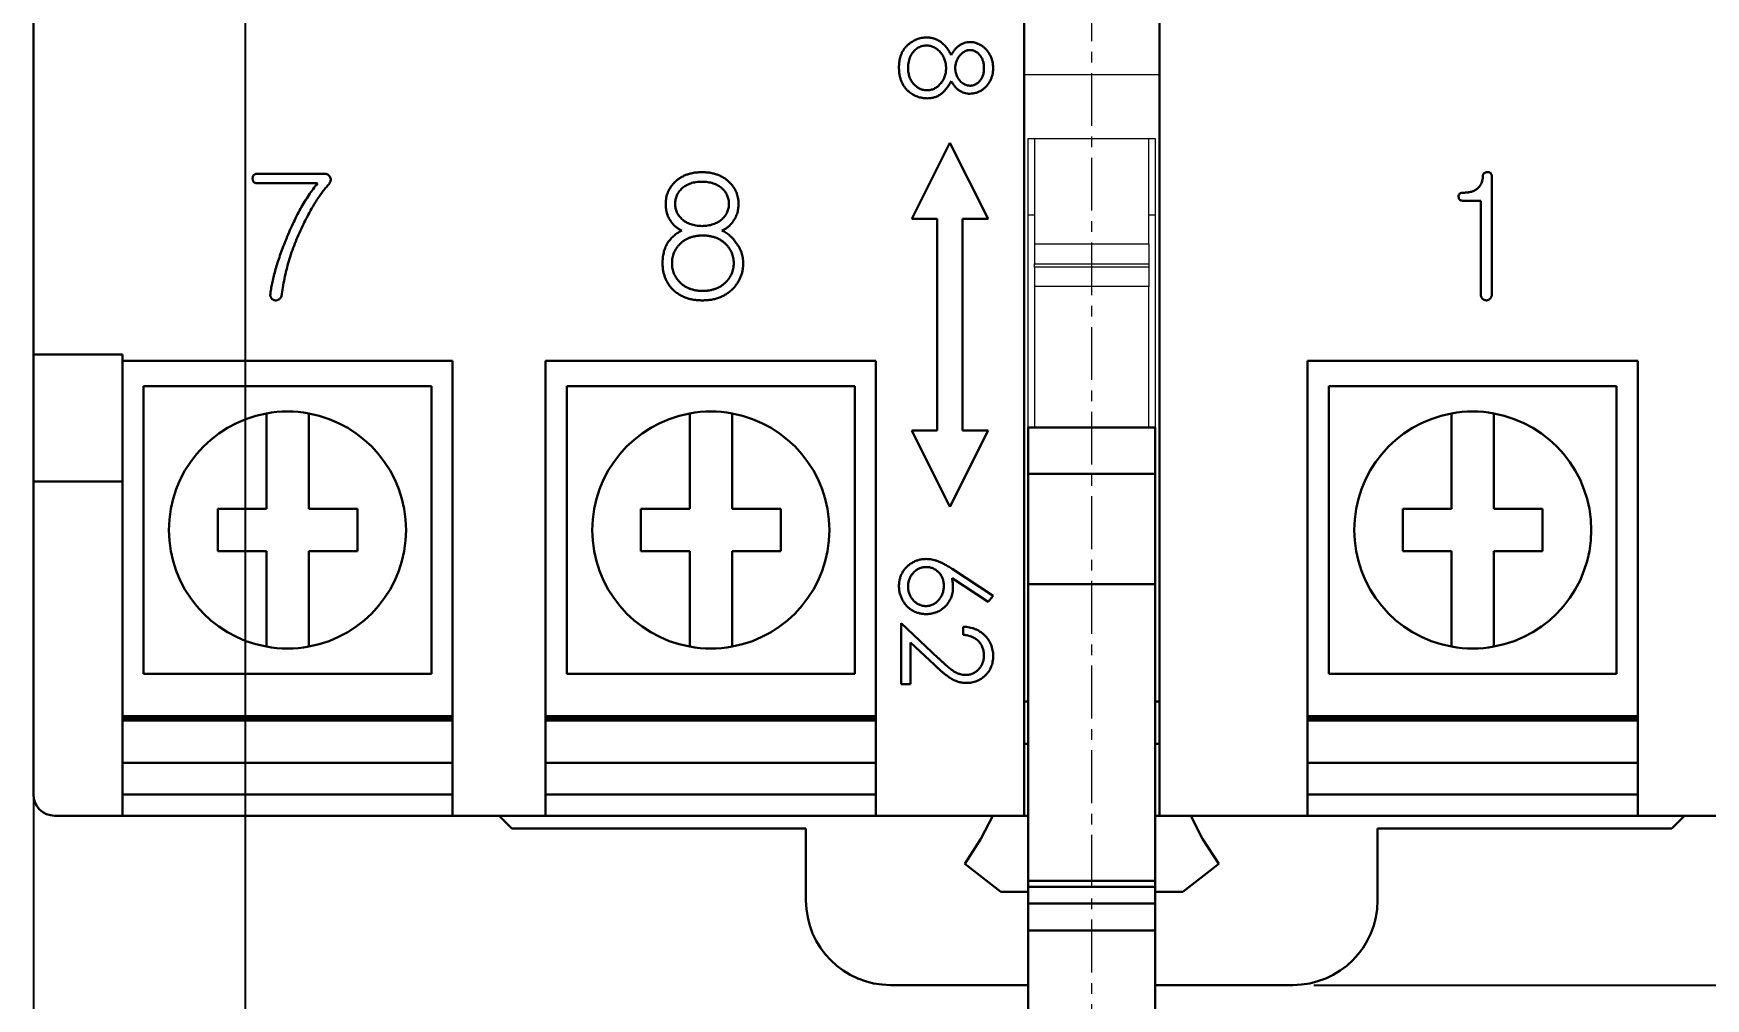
# Model space of a CAD drawing. Header units: millimetres. Extents: x 23 to 337, y 22 to 239.
# Drawn here: x 134.69 to 174.19, y 64.15 to 86.95 of the extents above; entities that cross this region are included whole.
import ezdxf

# ---------------------------------------------------------------- set-up
doc = ezdxf.new("R2010")
doc.units = ezdxf.units.MM
doc.linetypes.add('CENTER', pattern=[2, 1.25, -0.25, 0.25, -0.25])
for name, color, linetype, lineweight in [('Z_OM_CENTER', 4, 'CENTER', 13), ('Z_OM_OUTLINE', 7, 'Continuous', 30), ('Z_OM_THIN_LINE', 2, 'Continuous', 13)]:
    doc.layers.add(name, color=color, linetype=linetype, lineweight=lineweight)
doc.layers.add('Z_OM_DIM', color=3, linetype='Continuous')
doc.styles.get("Standard").update_dxf_attribs({"font": 'BareunDotumPro1.ttf'})
doc.dimstyles.new('AUTONICS SPEC$0', dxfattribs={"dimtxt": 2.5, "dimasz": 1.2, "dimexe": 0.5, "dimexo": 0.5, "dimgap": 0.5, "dimtad": 1, "dimlfac": 0.5, "dimdsep": 46, "dimtxsty": 'Standard', "dimcen": 0, "dimclrd": 256, "dimclre": 256, "dimclrt": 2, "dimazin": 2, "dimtp": 0.1, "dimtm": 0.1, "dimtfac": 0.71, "dimtmove": 0, "dimatfit": 3, "dimfxl": 0, "dimlwd": -1, "dimlwe": -1, "dimarcsym": 0})

# ---------------------------------------------------------------- blocks, each defined once
blk = doc.blocks.new('*D1')
at = {"layer": 'Defpoints', "color": 0}
for p in [(134.688, 69.473), (184.688, 69.473), (184.688, 50.859)]:
    blk.add_point(p, dxfattribs=at)
at = {"layer": 'Z_OM_DIM'}
for p, q in [((134.688, 68.973), (134.688, 50.359)), ((184.688, 68.973), (184.688, 50.359)), ((135.888, 50.859), (183.488, 50.859))]:
    blk.add_line(p, q, dxfattribs=at)
for points in [[(135.888, 51.059), (135.888, 50.659), (134.688, 50.859)], [(183.488, 50.659), (183.488, 51.059), (184.688, 50.859)]]:
    blk.add_solid(points, dxfattribs=at)
at = {"layer": 'Z_OM_DIM', "color": 2, "insert": (159.688, 52.609), "char_height": 2.5, "attachment_point": 5}
blk.add_mtext('50', dxfattribs=at)
blk = doc.blocks.new('*D2')
at = {"layer": 'Defpoints', "color": 0}
for p in [(139.688, 103.473), (179.688, 103.473), (179.688, 55.324)]:
    blk.add_point(p, dxfattribs=at)
at = {"layer": 'Z_OM_DIM'}
for p, q in [((139.688, 102.973), (139.688, 54.824)), ((179.688, 102.973), (179.688, 54.824)), ((140.888, 55.324), (178.488, 55.324))]:
    blk.add_line(p, q, dxfattribs=at)
for points in [[(140.888, 55.524), (140.888, 55.124), (139.688, 55.324)], [(178.488, 55.124), (178.488, 55.524), (179.688, 55.324)]]:
    blk.add_solid(points, dxfattribs=at)
at = {"layer": 'Z_OM_DIM', "color": 2, "insert": (159.688, 57.074), "char_height": 2.5, "attachment_point": 5}
blk.add_mtext('40', dxfattribs=at)
blk = doc.blocks.new('*D4')
at = {"layer": 'Defpoints', "color": 0}
for p in [(184.188, 68.473), (164.438, 64.473), (192.92, 64.473)]:
    blk.add_point(p, dxfattribs=at)
at = {"layer": 'Z_OM_DIM'}
for p, q in [((184.688, 68.473), (193.42, 68.473)), ((192.92, 67.273), (192.92, 65.673)), ((164.938, 64.473), (193.42, 64.473))]:
    blk.add_line(p, q, dxfattribs=at)
for points in [[(193.12, 67.273), (192.72, 67.273), (192.92, 68.473)], [(192.72, 65.673), (193.12, 65.673), (192.92, 64.473)]]:
    blk.add_solid(points, dxfattribs=at)
at = {"layer": 'Z_OM_DIM', "color": 2, "insert": (191.17, 66.473), "char_height": 2.5, "attachment_point": 5, "rotation": 90}
blk.add_mtext('4', dxfattribs=at)

msp = doc.modelspace()

# ---------------------------------------------------------------- linework, layer by layer
at = {"layer": 'Z_OM_CENTER'}
msp.add_line((159.688, 60.769), (159.688, 145.897), dxfattribs=at)
at = {"layer": 'Z_OM_OUTLINE'}
for p, q in [((134.688, 79.373), (134.688, 98.973)), ((158.088, 91.177), (158.088, 69.473)), ((161.288, 69.473), (161.288, 91.177)), ((156.338, 84.373), (155.438, 82.573)), ((157.238, 82.573), (156.338, 84.373)), ((141.551, 83.639), (139.977, 83.639)), ((139.978, 83.415), (141.399, 83.415)), ((169.139, 80.794), (169.139, 83.578)), ((168.451, 83.003), (168.877, 83.003)), ((168.877, 83.003), (168.877, 80.799)), ((155.438, 82.573), (156.038, 82.573)), ((156.038, 82.573), (156.038, 77.573)), ((156.638, 77.573), (156.638, 82.573)), ((156.638, 82.573), (157.238, 82.573)), ((134.688, 79.373), (134.688, 76.373)), ((136.788, 79.373), (134.688, 79.373)), ((136.788, 76.373), (136.788, 79.373)), ((144.588, 79.223), (136.788, 79.223)), ((144.588, 69.473), (144.588, 79.223)), ((154.588, 79.223), (146.788, 79.223)), ((146.788, 79.223), (146.788, 69.473)), ((154.588, 69.473), (154.588, 79.223)), ((172.588, 79.223), (164.788, 79.223)), ((164.788, 79.223), (164.788, 69.473)), ((172.588, 69.473), (172.588, 79.223)), ((137.29, 78.623), (137.29, 71.823)), ((137.29, 78.623), (144.09, 78.623)), ((144.09, 78.623), (144.09, 71.823)), ((147.29, 78.623), (147.29, 71.823)), ((147.29, 78.623), (154.09, 78.623)), ((154.09, 78.623), (154.09, 71.823)), ((165.288, 78.623), (165.288, 71.823)), ((165.288, 78.623), (172.088, 78.623)), ((172.088, 78.623), (172.088, 71.823)), ((155.438, 77.573), (156.338, 75.773)), ((156.038, 77.573), (155.438, 77.573)), ((156.338, 75.773), (157.238, 77.573)), ((157.238, 77.573), (156.638, 77.573)), ((161.188, 77.646), (158.188, 77.646)), ((158.188, 76.55), (158.188, 77.646)), ((161.188, 76.55), (161.188, 77.646)), ((140.19, 76.952), (140.19, 75.723)), ((141.19, 75.723), (141.19, 76.952)), ((150.19, 76.952), (150.19, 75.723)), ((151.19, 75.723), (151.19, 76.952)), ((168.188, 76.952), (168.188, 75.723)), ((169.188, 75.723), (169.188, 76.952)), ((134.688, 76.373), (136.788, 76.373)), ((134.688, 69.473), (134.688, 76.373)), ((136.788, 76.373), (136.788, 69.473)), ((158.188, 76.55), (161.188, 76.55)), ((158.188, 73.941), (158.188, 76.55)), ((161.188, 73.941), (161.188, 76.55)), ((139.04, 75.723), (139.04, 74.723)), ((140.19, 75.723), (139.04, 75.723)), ((142.34, 75.723), (141.19, 75.723)), ((142.34, 74.723), (142.34, 75.723)), ((150.19, 75.723), (149.04, 75.723)), ((149.04, 75.723), (149.04, 74.723)), ((152.34, 75.723), (151.19, 75.723)), ((152.34, 74.723), (152.34, 75.723)), ((167.038, 75.723), (167.038, 74.723)), ((168.188, 75.723), (167.038, 75.723)), ((170.338, 75.723), (169.188, 75.723)), ((170.338, 74.723), (170.338, 75.723)), ((139.04, 74.723), (140.19, 74.723)), ((140.19, 74.723), (140.19, 73.494)), ((141.19, 74.723), (142.34, 74.723)), ((141.19, 73.494), (141.19, 74.723)), ((149.04, 74.723), (150.19, 74.723)), ((150.19, 74.723), (150.19, 73.494)), ((151.19, 74.723), (152.34, 74.723)), ((151.19, 73.494), (151.19, 74.723)), ((167.038, 74.723), (168.188, 74.723)), ((168.188, 74.723), (168.188, 73.494)), ((169.188, 74.723), (170.338, 74.723)), ((169.188, 73.494), (169.188, 74.723)), ((156.393, 74.303), (157.359, 73.671)), ((157.244, 73.525), (156.389, 74.084)), ((158.188, 73.941), (161.188, 73.941)), ((158.188, 67.941), (158.188, 73.941)), ((161.188, 67.941), (161.188, 73.941)), ((157.359, 73.671), (157.244, 73.525)), ((155.188, 71.581), (155.188, 73.02)), ((155.188, 73.02), (156.064, 72.199)), ((156.653, 72.748), (156.653, 72.938)), ((155.97, 72.037), (155.405, 72.566)), ((155.405, 72.566), (155.405, 71.581)), ((137.29, 71.823), (144.09, 71.823)), ((147.29, 71.823), (154.09, 71.823)), ((155.405, 71.581), (155.188, 71.581)), ((165.288, 71.823), (172.088, 71.823)), ((158.188, 71.173), (158.088, 71.173)), ((161.288, 71.173), (161.188, 71.173)), ((144.588, 70.824), (136.788, 70.824)), ((144.588, 70.773), (136.788, 70.773)), ((144.588, 70.723), (136.788, 70.723)), ((154.588, 70.825), (146.788, 70.825)), ((154.588, 70.773), (146.788, 70.773)), ((154.588, 70.723), (146.788, 70.723)), ((172.588, 70.825), (164.788, 70.825)), ((172.588, 70.773), (164.788, 70.773)), ((172.588, 70.723), (164.788, 70.723)), ((158.188, 70.173), (158.088, 70.173)), ((161.288, 70.173), (161.188, 70.173)), ((136.788, 69.723), (144.588, 69.723)), ((146.788, 69.723), (154.588, 69.723)), ((164.788, 69.723), (172.588, 69.723)), ((134.688, 68.973), (134.688, 69.473)), ((136.788, 69.473), (136.788, 68.473)), ((144.588, 68.473), (144.588, 69.473)), ((146.788, 69.473), (146.788, 68.473)), ((154.588, 68.473), (154.588, 69.473)), ((158.088, 69.473), (158.088, 68.473)), ((161.288, 68.473), (161.288, 69.473)), ((164.788, 69.473), (164.788, 68.473)), ((172.588, 68.473), (172.588, 69.473)), ((136.788, 68.973), (144.588, 68.973)), ((146.788, 68.973), (154.588, 68.973)), ((164.788, 68.973), (172.588, 68.973)), ((136.788, 68.473), (135.188, 68.473)), ((136.788, 68.473), (144.588, 68.473)), ((146.788, 68.473), (144.588, 68.473)), ((145.688, 68.473), (145.988, 68.173)), ((146.788, 68.473), (154.588, 68.473)), ((158.088, 68.473), (154.588, 68.473)), ((158.088, 68.473), (158.188, 68.473)), ((161.188, 68.473), (161.288, 68.473)), ((164.788, 68.473), (161.288, 68.473)), ((164.788, 68.473), (172.588, 68.473)), ((174.788, 68.473), (172.588, 68.473)), ((173.388, 68.173), (173.688, 68.473)), ((152.938, 68.173), (145.988, 68.173)), ((152.938, 66.473), (152.938, 68.173)), ((158.188, 66.939), (158.188, 67.941)), ((161.188, 67.941), (161.188, 66.939)), ((173.388, 68.173), (166.438, 68.173)), ((166.438, 68.173), (166.438, 66.473)), ((157.538, 66.673), (156.688, 67.34)), ((161.838, 66.673), (162.688, 67.34)), ((158.188, 66.936), (158.188, 66.939)), ((158.188, 66.936), (161.188, 66.936)), ((158.188, 66.797), (158.188, 66.936)), ((158.188, 66.797), (161.188, 66.797)), ((158.188, 66.396), (158.188, 66.797)), ((161.188, 66.936), (161.188, 66.939)), ((161.188, 66.797), (161.188, 66.936)), ((161.188, 66.396), (161.188, 66.797)), ((157.538, 66.673), (158.188, 66.673)), ((158.188, 66.396), (161.188, 66.396)), ((158.188, 65.759), (158.188, 66.396)), ((161.188, 66.673), (161.838, 66.673)), ((161.188, 65.759), (161.188, 66.396)), ((158.188, 65.759), (161.188, 65.759)), ((158.188, 65.404), (158.188, 65.759)), ((161.188, 65.404), (161.188, 65.759)), ((158.188, 64.662), (158.188, 65.404)), ((161.188, 65.404), (161.188, 64.662)), ((158.188, 64.473), (154.938, 64.473)), ((158.188, 63.835), (158.188, 64.662)), ((161.188, 63.835), (161.188, 64.662)), ((164.438, 64.473), (161.188, 64.473))]:
    msp.add_line(p, q, dxfattribs=at)
at = {"layer": 'Z_OM_OUTLINE', "flags": 128}
for points in [[(156.688, 67.34), (157.071, 67.929), (157.351, 68.473)], [(162.688, 67.34), (162.306, 67.929), (162.025, 68.473)]]:
    msp.add_lwpolyline(points, dxfattribs=at)
at = {"layer": 'Z_OM_OUTLINE'}
for centre, radius, start, end in [((140.69, 75.223), 2.8, 100.2866, 259.7134), ((140.69, 75.223), 2.8, 79.7134, 100.2866), ((140.69, 75.223), 2.8, 280.2866, 79.7134), ((150.69, 75.223), 2.8, 100.2866, 259.7134), ((150.69, 75.223), 2.8, 79.7134, 100.2866), ((150.69, 75.223), 2.8, 280.2866, 79.7134), ((168.688, 75.223), 2.8, 100.2866, 259.7134), ((168.688, 75.223), 2.8, 79.7134, 100.2866), ((168.688, 75.223), 2.8, 280.2866, 79.7134), ((140.69, 75.223), 2.8, 259.7134, 280.2866), ((150.69, 75.223), 2.8, 259.7134, 280.2866), ((168.688, 75.223), 2.8, 259.7134, 280.2866), ((135.188, 68.973), 0.5, 180, 270), ((154.938, 66.473), 2, 180, 270), ((164.438, 66.473), 2, 270, 0)]:
    msp.add_arc(centre, radius, start, end, dxfattribs=at)
for points, knots in [([(155.134, 86.143), (155.134, 86.172), (155.136, 86.227), (155.145, 86.308), (155.161, 86.383), (155.183, 86.453), (155.212, 86.517), (155.248, 86.576), (155.289, 86.63), (155.337, 86.678), (155.388, 86.721), (155.441, 86.758), (155.496, 86.789), (155.551, 86.815), (155.609, 86.835), (155.667, 86.849), (155.727, 86.858), (155.767, 86.859), (155.787, 86.859)], [0, 0, 0, 0, 0.078554, 0.152858, 0.223553, 0.290738, 0.355408, 0.418294, 0.48039, 0.543072, 0.604921, 0.664394, 0.721936, 0.778013, 0.833835, 0.888865, 0.944091, 1, 1, 1, 1]), ([(155.781, 86.669), (155.762, 86.669), (155.724, 86.667), (155.668, 86.654), (155.614, 86.633), (155.563, 86.604), (155.515, 86.568), (155.472, 86.524), (155.435, 86.474), (155.405, 86.417), (155.381, 86.355), (155.363, 86.288), (155.353, 86.216), (155.351, 86.167), (155.351, 86.141)], [0, 0, 0, 0, 0.0749255, 0.1491945, 0.2245771, 0.3027299, 0.3823548, 0.4612145, 0.542631, 0.6269606, 0.7143537, 0.8048319, 0.9000909, 1, 1, 1, 1]), ([(156.246, 86.129), (156.246, 86.148), (156.245, 86.185), (156.238, 86.239), (156.228, 86.291), (156.212, 86.34), (156.192, 86.387), (156.169, 86.432), (156.14, 86.475), (156.108, 86.514), (156.072, 86.55), (156.035, 86.582), (155.996, 86.609), (155.956, 86.631), (155.914, 86.648), (155.871, 86.661), (155.826, 86.668), (155.796, 86.669), (155.781, 86.669)], [0, 0, 0, 0, 0.071271, 0.139816, 0.206503, 0.271543, 0.336092, 0.399815, 0.464273, 0.529341, 0.593716, 0.655632, 0.7149, 0.772168, 0.828849, 0.885119, 0.942078, 1, 1, 1, 1]), ([(155.787, 86.859), (155.802, 86.859), (155.831, 86.858), (155.875, 86.854), (155.917, 86.846), (155.958, 86.836), (155.998, 86.821), (156.037, 86.804), (156.075, 86.784), (156.112, 86.761), (156.148, 86.735), (156.182, 86.704), (156.216, 86.67), (156.247, 86.631), (156.28, 86.59), (156.31, 86.544), (156.34, 86.495), (156.358, 86.46), (156.367, 86.442)], [0, 0, 0, 0, 0.0588485, 0.1163054, 0.1726599, 0.2287605, 0.2845557, 0.3407401, 0.3971085, 0.4542808, 0.5127523, 0.573448, 0.6364163, 0.7023888, 0.7715029, 0.844198, 0.9200767, 1, 1, 1, 1]), ([(156.367, 86.442), (156.381, 86.466), (156.407, 86.514), (156.454, 86.577), (156.506, 86.631), (156.562, 86.674), (156.622, 86.708), (156.685, 86.733), (156.75, 86.749), (156.794, 86.75), (156.816, 86.751)], [0, 0, 0, 0, 0.1458763, 0.2820157, 0.410969, 0.5347112, 0.6543962, 0.7701078, 0.884543, 1, 1, 1, 1]), ([(156.813, 86.561), (156.802, 86.561), (156.78, 86.56), (156.748, 86.554), (156.716, 86.543), (156.685, 86.529), (156.656, 86.511), (156.626, 86.489), (156.598, 86.462), (156.571, 86.433), (156.546, 86.4), (156.523, 86.366), (156.506, 86.331), (156.49, 86.294), (156.478, 86.256), (156.47, 86.216), (156.464, 86.175), (156.464, 86.148), (156.463, 86.134)], [0, 0, 0, 0, 0.054576, 0.10785, 0.16217, 0.217474, 0.274475, 0.334804, 0.398034, 0.465249, 0.53341, 0.600034, 0.665926, 0.731025, 0.796839, 0.863262, 0.930816, 1, 1, 1, 1]), ([(157.142, 86.141), (157.142, 86.156), (157.141, 86.185), (157.137, 86.228), (157.129, 86.268), (157.118, 86.307), (157.105, 86.344), (157.088, 86.378), (157.068, 86.411), (157.045, 86.442), (157.021, 86.47), (156.995, 86.494), (156.967, 86.514), (156.939, 86.532), (156.909, 86.545), (156.878, 86.554), (156.846, 86.56), (156.824, 86.561), (156.813, 86.561)], [0, 0, 0, 0, 0.075221, 0.147165, 0.216383, 0.283941, 0.350301, 0.414972, 0.479181, 0.544184, 0.607558, 0.667324, 0.725168, 0.781029, 0.834891, 0.889471, 0.944089, 1, 1, 1, 1]), ([(156.816, 86.751), (156.838, 86.75), (156.884, 86.748), (156.951, 86.732), (157.018, 86.706), (157.083, 86.67), (157.143, 86.625), (157.198, 86.572), (157.246, 86.511), (157.286, 86.443), (157.319, 86.37), (157.342, 86.293), (157.356, 86.213), (157.358, 86.158), (157.359, 86.131)], [0, 0, 0, 0, 0.0740604, 0.1488743, 0.2266737, 0.3081503, 0.3912005, 0.4739748, 0.5583406, 0.6454044, 0.733357, 0.8210873, 0.9092848, 1, 1, 1, 1]), ([(155.366, 85.581), (155.348, 85.598), (155.311, 85.632), (155.263, 85.689), (155.223, 85.752), (155.19, 85.82), (155.165, 85.894), (155.147, 85.972), (155.136, 86.056), (155.135, 86.114), (155.134, 86.143)], [0, 0, 0, 0, 0.1192835, 0.2370929, 0.354796, 0.4745763, 0.5974601, 0.7249262, 0.8588832, 1, 1, 1, 1]), ([(155.351, 86.141), (155.351, 86.121), (155.352, 86.083), (155.358, 86.026), (155.369, 85.973), (155.383, 85.923), (155.402, 85.876), (155.426, 85.832), (155.453, 85.791), (155.485, 85.754), (155.519, 85.721), (155.555, 85.691), (155.593, 85.667), (155.632, 85.647), (155.672, 85.631), (155.713, 85.619), (155.757, 85.612), (155.786, 85.612), (155.801, 85.611)], [0, 0, 0, 0, 0.076539, 0.149123, 0.218771, 0.28534, 0.350781, 0.414576, 0.477614, 0.540787, 0.602606, 0.662422, 0.720006, 0.775964, 0.831158, 0.886696, 0.942567, 1, 1, 1, 1]), ([(155.801, 85.611), (155.815, 85.612), (155.844, 85.613), (155.886, 85.62), (155.927, 85.632), (155.966, 85.649), (156.005, 85.67), (156.042, 85.696), (156.078, 85.727), (156.112, 85.763), (156.143, 85.801), (156.171, 85.842), (156.194, 85.885), (156.213, 85.93), (156.228, 85.977), (156.239, 86.026), (156.245, 86.077), (156.246, 86.111), (156.246, 86.129)], [0, 0, 0, 0, 0.057334, 0.113052, 0.169164, 0.225971, 0.283742, 0.343364, 0.406235, 0.471713, 0.538317, 0.603371, 0.667636, 0.732253, 0.797026, 0.863062, 0.930364, 1, 1, 1, 1]), ([(156.463, 86.134), (156.464, 86.116), (156.465, 86.08), (156.475, 86.027), (156.49, 85.976), (156.512, 85.926), (156.538, 85.88), (156.569, 85.839), (156.606, 85.804), (156.646, 85.774), (156.688, 85.75), (156.73, 85.732), (156.774, 85.722), (156.803, 85.72), (156.817, 85.72)], [0, 0, 0, 0, 0.089713, 0.178541, 0.266908, 0.356931, 0.445731, 0.530796, 0.614591, 0.698244, 0.779084, 0.855316, 0.928538, 1, 1, 1, 1]), ([(157.359, 86.131), (157.358, 86.104), (157.356, 86.051), (157.342, 85.972), (157.318, 85.898), (157.286, 85.827), (157.245, 85.761), (157.197, 85.702), (157.142, 85.65), (157.082, 85.607), (157.017, 85.573), (156.949, 85.548), (156.88, 85.533), (156.833, 85.531), (156.81, 85.53)], [0, 0, 0, 0, 0.0893862, 0.1762594, 0.2630042, 0.3498012, 0.4354314, 0.5192022, 0.601265, 0.684145, 0.7658684, 0.8449177, 0.9223003, 1, 1, 1, 1]), ([(156.817, 85.72), (156.827, 85.72), (156.847, 85.721), (156.877, 85.726), (156.906, 85.734), (156.934, 85.747), (156.962, 85.761), (156.989, 85.78), (157.015, 85.802), (157.041, 85.827), (157.065, 85.856), (157.085, 85.888), (157.103, 85.923), (157.117, 85.96), (157.128, 86.001), (157.136, 86.045), (157.141, 86.092), (157.142, 86.124), (157.142, 86.141)], [0, 0, 0, 0, 0.050877, 0.100984, 0.151695, 0.202988, 0.255805, 0.311371, 0.368807, 0.430023, 0.492497, 0.556592, 0.622183, 0.690346, 0.761503, 0.836437, 0.915529, 1, 1, 1, 1]), ([(156.367, 85.83), (156.358, 85.813), (156.341, 85.78), (156.312, 85.732), (156.283, 85.687), (156.252, 85.646), (156.221, 85.609), (156.189, 85.576), (156.156, 85.545), (156.121, 85.519), (156.086, 85.496), (156.049, 85.476), (156.011, 85.459), (155.972, 85.445), (155.932, 85.434), (155.89, 85.427), (155.848, 85.422), (155.819, 85.422), (155.805, 85.421)], [0, 0, 0, 0, 0.079014, 0.154585, 0.226862, 0.295893, 0.361596, 0.424657, 0.485332, 0.544011, 0.600974, 0.657857, 0.713988, 0.769479, 0.826138, 0.882891, 0.940704, 1, 1, 1, 1]), ([(156.81, 85.53), (156.787, 85.531), (156.742, 85.532), (156.676, 85.547), (156.615, 85.571), (156.557, 85.604), (156.503, 85.647), (156.453, 85.699), (156.407, 85.761), (156.381, 85.807), (156.367, 85.83)], [0, 0, 0, 0, 0.121933, 0.239469, 0.354795, 0.471503, 0.5923, 0.719236, 0.854858, 1, 1, 1, 1]), ([(155.805, 85.421), (155.784, 85.422), (155.744, 85.423), (155.684, 85.431), (155.626, 85.443), (155.57, 85.461), (155.516, 85.483), (155.464, 85.511), (155.413, 85.543), (155.382, 85.569), (155.366, 85.581)], [0, 0, 0, 0, 0.128164, 0.253685, 0.377344, 0.500524, 0.6229, 0.745827, 0.871389, 1, 1, 1, 1]), ([(139.977, 83.639), (139.968, 83.639), (139.952, 83.638), (139.929, 83.633), (139.909, 83.624), (139.892, 83.612), (139.881, 83.596), (139.872, 83.577), (139.867, 83.554), (139.866, 83.537), (139.866, 83.529)], [0, 0, 0, 0, 0.146872, 0.274046, 0.392094, 0.501517, 0.610941, 0.726033, 0.856377, 1, 1, 1, 1]), ([(139.866, 83.529), (139.866, 83.52), (139.867, 83.503), (139.872, 83.479), (139.88, 83.459), (139.893, 83.443), (139.909, 83.429), (139.929, 83.421), (139.953, 83.416), (139.969, 83.415), (139.978, 83.415)], [0, 0, 0, 0, 0.146952, 0.274546, 0.393011, 0.502052, 0.613079, 0.728635, 0.856229, 1, 1, 1, 1]), ([(141.399, 83.415), (141.364, 83.37), (141.292, 83.278), (141.191, 83.133), (141.092, 82.977), (140.996, 82.812), (140.903, 82.636), (140.812, 82.452), (140.725, 82.257), (140.67, 82.123), (140.642, 82.055)], [0, 0, 0, 0, 0.109394, 0.223035, 0.340932, 0.463483, 0.590172, 0.721843, 0.858474, 1, 1, 1, 1]), ([(141.067, 82.451), (141.092, 82.502), (141.141, 82.599), (141.216, 82.74), (141.292, 82.872), (141.366, 82.994), (141.44, 83.106), (141.514, 83.21), (141.588, 83.304), (141.639, 83.361), (141.664, 83.389)], [0, 0, 0, 0, 0.1506805, 0.2939173, 0.4298201, 0.5582427, 0.6788683, 0.7930208, 0.8997366, 1, 1, 1, 1]), ([(141.698, 83.555), (141.691, 83.568), (141.677, 83.594), (141.641, 83.62), (141.599, 83.637), (141.568, 83.638), (141.551, 83.639)], [0, 0, 0, 0, 0.245729, 0.47855, 0.723821, 1, 1, 1, 1]), ([(141.664, 83.389), (141.674, 83.402), (141.694, 83.427), (141.711, 83.471), (141.713, 83.515), (141.703, 83.542), (141.698, 83.555)], [0, 0, 0, 0, 0.281152, 0.527085, 0.760284, 1, 1, 1, 1]), ([(149.839, 83.443), (149.822, 83.426), (149.788, 83.39), (149.745, 83.332), (149.707, 83.272), (149.676, 83.208), (149.653, 83.142), (149.636, 83.073), (149.626, 83.001), (149.624, 82.952), (149.623, 82.927)], [0, 0, 0, 0, 0.128637, 0.254768, 0.377916, 0.499644, 0.621377, 0.744776, 0.869869, 1, 1, 1, 1]), ([(150.482, 83.676), (150.449, 83.676), (150.386, 83.675), (150.293, 83.663), (150.205, 83.645), (150.122, 83.62), (150.043, 83.587), (149.97, 83.547), (149.901, 83.5), (149.86, 83.462), (149.839, 83.443)], [0, 0, 0, 0, 0.139237, 0.271834, 0.399458, 0.523325, 0.643566, 0.762132, 0.880701, 1, 1, 1, 1]), ([(150.008, 83.292), (150.023, 83.305), (150.053, 83.331), (150.103, 83.363), (150.157, 83.39), (150.214, 83.414), (150.275, 83.43), (150.34, 83.443), (150.408, 83.451), (150.455, 83.452), (150.479, 83.452)], [0, 0, 0, 0, 0.115646, 0.232316, 0.350729, 0.47056, 0.594312, 0.724014, 0.858944, 1, 1, 1, 1]), ([(150.479, 83.452), (150.503, 83.452), (150.551, 83.451), (150.619, 83.443), (150.684, 83.43), (150.746, 83.414), (150.804, 83.391), (150.858, 83.363), (150.909, 83.33), (150.939, 83.305), (150.955, 83.292)], [0, 0, 0, 0, 0.141197, 0.275172, 0.403958, 0.527931, 0.649029, 0.766606, 0.883403, 1, 1, 1, 1]), ([(151.124, 83.444), (151.103, 83.463), (151.062, 83.5), (150.993, 83.548), (150.92, 83.587), (150.842, 83.62), (150.758, 83.645), (150.671, 83.663), (150.578, 83.675), (150.514, 83.676), (150.482, 83.676)], [0, 0, 0, 0, 0.118929, 0.236988, 0.355729, 0.476147, 0.599952, 0.727765, 0.860557, 1, 1, 1, 1]), ([(151.343, 82.929), (151.343, 82.954), (151.341, 83.003), (151.33, 83.075), (151.314, 83.144), (151.29, 83.21), (151.258, 83.273), (151.22, 83.333), (151.176, 83.392), (151.141, 83.427), (151.124, 83.444)], [0, 0, 0, 0, 0.128917, 0.25396, 0.377169, 0.499056, 0.62013, 0.743626, 0.870177, 1, 1, 1, 1]), ([(168.927, 83.584), (168.926, 83.567), (168.924, 83.533), (168.915, 83.484), (168.902, 83.439), (168.886, 83.398), (168.865, 83.36), (168.841, 83.327), (168.813, 83.296), (168.791, 83.28), (168.78, 83.272)], [0, 0, 0, 0, 0.147436, 0.285065, 0.414169, 0.53719, 0.656218, 0.770789, 0.885069, 1, 1, 1, 1]), ([(169.035, 83.676), (169.02, 83.675), (168.992, 83.673), (168.955, 83.655), (168.932, 83.623), (168.929, 83.598), (168.927, 83.584)], [0, 0, 0, 0, 0.289521, 0.525828, 0.748892, 1, 1, 1, 1]), ([(169.139, 83.578), (169.138, 83.586), (169.138, 83.601), (169.133, 83.622), (169.125, 83.64), (169.114, 83.655), (169.098, 83.666), (169.08, 83.672), (169.059, 83.677), (169.043, 83.676), (169.035, 83.676)], [0, 0, 0, 0, 0.14554, 0.272646, 0.389851, 0.498221, 0.607282, 0.724967, 0.854805, 1, 1, 1, 1]), ([(149.848, 82.929), (149.848, 82.946), (149.849, 82.981), (149.857, 83.032), (149.87, 83.081), (149.886, 83.128), (149.91, 83.172), (149.937, 83.215), (149.97, 83.255), (149.995, 83.28), (150.008, 83.292)], [0, 0, 0, 0, 0.128615, 0.254199, 0.376785, 0.498269, 0.618953, 0.742904, 0.869771, 1, 1, 1, 1]), ([(150.955, 83.292), (150.968, 83.28), (150.994, 83.255), (151.027, 83.215), (151.055, 83.172), (151.079, 83.128), (151.096, 83.081), (151.109, 83.032), (151.118, 82.981), (151.119, 82.946), (151.119, 82.929)], [0, 0, 0, 0, 0.131579, 0.258706, 0.382804, 0.50354, 0.624902, 0.746868, 0.872035, 1, 1, 1, 1]), ([(168.441, 83.19), (168.428, 83.19), (168.403, 83.188), (168.371, 83.169), (168.354, 83.136), (168.354, 83.111), (168.354, 83.097)], [0, 0, 0, 0, 0.272194, 0.49636, 0.721399, 1, 1, 1, 1]), ([(168.354, 83.097), (168.355, 83.083), (168.358, 83.057), (168.378, 83.025), (168.411, 83.006), (168.437, 83.004), (168.451, 83.003)], [0, 0, 0, 0, 0.273372, 0.501306, 0.728495, 1, 1, 1, 1]), ([(168.78, 83.272), (168.759, 83.259), (168.714, 83.232), (168.634, 83.208), (168.542, 83.193), (168.476, 83.191), (168.441, 83.19)], [0, 0, 0, 0, 0.20942, 0.440535, 0.70366, 1, 1, 1, 1]), ([(149.623, 82.927), (149.624, 82.906), (149.625, 82.866), (149.631, 82.806), (149.641, 82.748), (149.656, 82.693), (149.675, 82.64), (149.698, 82.589), (149.726, 82.541), (149.747, 82.511), (149.758, 82.496)], [0, 0, 0, 0, 0.134934, 0.265306, 0.393305, 0.517035, 0.638974, 0.759094, 0.879322, 1, 1, 1, 1]), ([(150.008, 82.569), (149.995, 82.582), (149.97, 82.606), (149.937, 82.645), (149.91, 82.687), (149.886, 82.731), (149.87, 82.778), (149.857, 82.826), (149.849, 82.877), (149.848, 82.911), (149.848, 82.929)], [0, 0, 0, 0, 0.130305, 0.25602, 0.378604, 0.500306, 0.621462, 0.745082, 0.870301, 1, 1, 1, 1]), ([(150.479, 82.405), (150.455, 82.406), (150.408, 82.406), (150.34, 82.415), (150.275, 82.428), (150.214, 82.445), (150.157, 82.469), (150.103, 82.496), (150.053, 82.53), (150.023, 82.556), (150.008, 82.569)], [0, 0, 0, 0, 0.140564, 0.275153, 0.404403, 0.528034, 0.647877, 0.766401, 0.883295, 1, 1, 1, 1]), ([(150.955, 82.569), (150.939, 82.556), (150.909, 82.53), (150.858, 82.497), (150.804, 82.468), (150.746, 82.445), (150.684, 82.428), (150.619, 82.415), (150.551, 82.406), (150.503, 82.406), (150.479, 82.405)], [0, 0, 0, 0, 0.117628, 0.234647, 0.35234, 0.473443, 0.597298, 0.725642, 0.859288, 1, 1, 1, 1]), ([(151.119, 82.929), (151.119, 82.911), (151.118, 82.877), (151.109, 82.826), (151.096, 82.777), (151.079, 82.731), (151.055, 82.687), (151.027, 82.645), (150.994, 82.606), (150.968, 82.582), (150.955, 82.569)], [0, 0, 0, 0, 0.129031, 0.2538272, 0.3768103, 0.4978429, 0.6195854, 0.7423347, 0.8683251, 1, 1, 1, 1]), ([(151.205, 82.496), (151.216, 82.512), (151.238, 82.542), (151.266, 82.591), (151.29, 82.642), (151.31, 82.695), (151.325, 82.751), (151.335, 82.808), (151.342, 82.868), (151.343, 82.909), (151.343, 82.929)], [0, 0, 0, 0, 0.121565, 0.243744, 0.365204, 0.486262, 0.610647, 0.73648, 0.86604, 1, 1, 1, 1]), ([(140.559, 80.799), (140.568, 80.868), (140.587, 81.008), (140.627, 81.216), (140.677, 81.423), (140.735, 81.63), (140.804, 81.837), (140.883, 82.042), (140.969, 82.248), (141.035, 82.383), (141.067, 82.451)], [0, 0, 0, 0, 0.1213005, 0.2428319, 0.3655671, 0.4892501, 0.6142885, 0.7412412, 0.8694508, 1, 1, 1, 1]), ([(150.002, 82.3), (149.967, 82.279), (149.898, 82.239), (149.805, 82.165), (149.724, 82.083), (149.681, 82.02), (149.659, 81.989)], [0, 0, 0, 0, 0.260674, 0.512287, 0.756948, 1, 1, 1, 1]), ([(149.758, 82.496), (149.775, 82.474), (149.809, 82.432), (149.869, 82.378), (149.932, 82.332), (149.979, 82.31), (150.002, 82.3)], [0, 0, 0, 0, 0.263995, 0.514148, 0.758772, 1, 1, 1, 1]), ([(149.958, 81.978), (149.975, 81.994), (150.009, 82.027), (150.067, 82.068), (150.128, 82.103), (150.194, 82.132), (150.264, 82.154), (150.339, 82.169), (150.418, 82.18), (150.473, 82.181), (150.5, 82.181)], [0, 0, 0, 0, 0.1194366, 0.2367802, 0.3554124, 0.4753355, 0.5988128, 0.7271397, 0.8606162, 1, 1, 1, 1]), ([(150.5, 82.181), (150.528, 82.181), (150.581, 82.18), (150.66, 82.169), (150.734, 82.154), (150.804, 82.131), (150.87, 82.103), (150.932, 82.067), (150.991, 82.027), (151.025, 81.994), (151.042, 81.978)], [0, 0, 0, 0, 0.138625, 0.270366, 0.397937, 0.520676, 0.641691, 0.760514, 0.879644, 1, 1, 1, 1]), ([(150.953, 82.3), (150.977, 82.311), (151.025, 82.332), (151.091, 82.378), (151.152, 82.432), (151.187, 82.475), (151.205, 82.496)], [0, 0, 0, 0, 0.243251, 0.487828, 0.738731, 1, 1, 1, 1]), ([(151.292, 82.001), (151.27, 82.033), (151.226, 82.096), (151.144, 82.178), (151.054, 82.248), (150.987, 82.283), (150.953, 82.3)], [0, 0, 0, 0, 0.256061, 0.504936, 0.75055, 1, 1, 1, 1]), ([(140.642, 82.055), (140.619, 81.996), (140.574, 81.88), (140.511, 81.709), (140.457, 81.544), (140.408, 81.385), (140.368, 81.233), (140.333, 81.088), (140.306, 80.949), (140.293, 80.859), (140.286, 80.815)], [0, 0, 0, 0, 0.147505, 0.288198, 0.422849, 0.550695, 0.672276, 0.78728, 0.896735, 1, 1, 1, 1]), ([(149.659, 81.989), (149.642, 81.954), (149.607, 81.884), (149.574, 81.771), (149.553, 81.651), (149.55, 81.568), (149.549, 81.526)], [0, 0, 0, 0, 0.2410229, 0.4852633, 0.7369455, 1, 1, 1, 1]), ([(149.773, 81.525), (149.774, 81.547), (149.775, 81.59), (149.784, 81.654), (149.797, 81.715), (149.818, 81.773), (149.844, 81.829), (149.876, 81.881), (149.914, 81.932), (149.943, 81.962), (149.958, 81.978)], [0, 0, 0, 0, 0.131498, 0.25826, 0.382344, 0.504419, 0.626133, 0.748755, 0.872451, 1, 1, 1, 1]), ([(151.042, 81.978), (151.058, 81.962), (151.087, 81.932), (151.125, 81.881), (151.159, 81.829), (151.184, 81.773), (151.206, 81.715), (151.22, 81.654), (151.23, 81.59), (151.231, 81.547), (151.231, 81.525)], [0, 0, 0, 0, 0.128608, 0.252507, 0.375242, 0.496957, 0.61893, 0.74278, 0.869032, 1, 1, 1, 1]), ([(151.455, 81.529), (151.455, 81.55), (151.454, 81.593), (151.446, 81.656), (151.434, 81.717), (151.415, 81.777), (151.393, 81.836), (151.364, 81.893), (151.331, 81.948), (151.305, 81.983), (151.292, 82.001)], [0, 0, 0, 0, 0.126412, 0.2502, 0.373405, 0.495837, 0.619106, 0.743399, 0.870633, 1, 1, 1, 1]), ([(149.549, 81.526), (149.549, 81.497), (149.551, 81.44), (149.561, 81.357), (149.579, 81.276), (149.604, 81.199), (149.635, 81.124), (149.674, 81.053), (149.72, 80.986), (149.755, 80.944), (149.773, 80.923)], [0, 0, 0, 0, 0.131321, 0.259102, 0.383441, 0.50625, 0.628601, 0.750798, 0.873994, 1, 1, 1, 1]), ([(149.958, 81.076), (149.943, 81.091), (149.914, 81.122), (149.877, 81.172), (149.844, 81.224), (149.818, 81.28), (149.798, 81.337), (149.784, 81.398), (149.775, 81.46), (149.774, 81.503), (149.773, 81.525)], [0, 0, 0, 0, 0.128399, 0.25292, 0.375362, 0.496827, 0.619715, 0.742347, 0.868794, 1, 1, 1, 1]), ([(151.231, 81.525), (151.231, 81.503), (151.229, 81.46), (151.22, 81.397), (151.206, 81.337), (151.185, 81.279), (151.159, 81.224), (151.125, 81.172), (151.087, 81.122), (151.058, 81.091), (151.042, 81.076)], [0, 0, 0, 0, 0.130672, 0.256605, 0.37901, 0.501791, 0.623261, 0.745821, 0.87054, 1, 1, 1, 1]), ([(151.209, 80.923), (151.229, 80.944), (151.268, 80.986), (151.318, 81.054), (151.36, 81.126), (151.395, 81.2), (151.423, 81.278), (151.442, 81.359), (151.453, 81.443), (151.455, 81.5), (151.455, 81.529)], [0, 0, 0, 0, 0.128741, 0.25436, 0.377596, 0.499417, 0.62131, 0.744744, 0.870238, 1, 1, 1, 1]), ([(150.5, 80.872), (150.473, 80.873), (150.418, 80.874), (150.339, 80.884), (150.264, 80.9), (150.194, 80.922), (150.128, 80.951), (150.067, 80.986), (150.009, 81.027), (149.975, 81.059), (149.958, 81.076)], [0, 0, 0, 0, 0.139384, 0.27286, 0.401187, 0.524665, 0.644588, 0.76322, 0.880563, 1, 1, 1, 1]), ([(151.042, 81.076), (151.025, 81.059), (150.991, 81.027), (150.932, 80.986), (150.87, 80.95), (150.804, 80.922), (150.734, 80.9), (150.66, 80.884), (150.581, 80.874), (150.528, 80.873), (150.5, 80.872)], [0, 0, 0, 0, 0.120356, 0.239486, 0.358309, 0.479324, 0.602063, 0.729634, 0.861375, 1, 1, 1, 1]), ([(140.286, 80.815), (140.285, 80.803), (140.282, 80.782), (140.285, 80.75), (140.295, 80.721), (140.305, 80.704), (140.31, 80.695)], [0, 0, 0, 0, 0.27248, 0.526313, 0.763133, 1, 1, 1, 1]), ([(140.31, 80.695), (140.316, 80.689), (140.328, 80.675), (140.35, 80.662), (140.375, 80.652), (140.392, 80.649), (140.401, 80.648)], [0, 0, 0, 0, 0.255678, 0.500981, 0.745779, 1, 1, 1, 1]), ([(140.401, 80.648), (140.41, 80.648), (140.427, 80.648), (140.453, 80.653), (140.478, 80.664), (140.492, 80.674), (140.5, 80.68)], [0, 0, 0, 0, 0.2533749, 0.4953006, 0.741882, 1, 1, 1, 1]), ([(140.5, 80.68), (140.507, 80.687), (140.522, 80.703), (140.539, 80.732), (140.552, 80.764), (140.556, 80.787), (140.559, 80.799)], [0, 0, 0, 0, 0.238218, 0.480118, 0.730038, 1, 1, 1, 1]), ([(149.773, 80.923), (149.796, 80.901), (149.842, 80.857), (149.918, 80.801), (150, 80.754), (150.087, 80.715), (150.18, 80.685), (150.278, 80.663), (150.382, 80.65), (150.453, 80.649), (150.489, 80.648)], [0, 0, 0, 0, 0.120618, 0.24036, 0.359192, 0.47994, 0.603188, 0.729927, 0.862085, 1, 1, 1, 1]), ([(150.489, 80.648), (150.526, 80.649), (150.597, 80.65), (150.701, 80.663), (150.8, 80.685), (150.893, 80.716), (150.981, 80.754), (151.063, 80.802), (151.14, 80.858), (151.186, 80.901), (151.209, 80.923)], [0, 0, 0, 0, 0.1380314, 0.2703266, 0.3979368, 0.5206302, 0.6415097, 0.760177, 0.8793795, 1, 1, 1, 1]), ([(168.877, 80.799), (168.878, 80.788), (168.878, 80.767), (168.885, 80.738), (168.898, 80.711), (168.909, 80.695), (168.915, 80.688)], [0, 0, 0, 0, 0.268935, 0.519703, 0.761882, 1, 1, 1, 1]), ([(168.915, 80.688), (168.922, 80.682), (168.934, 80.671), (168.957, 80.66), (168.982, 80.651), (168.999, 80.649), (169.008, 80.648)], [0, 0, 0, 0, 0.246445, 0.490195, 0.741495, 1, 1, 1, 1]), ([(169.008, 80.648), (169.016, 80.649), (169.033, 80.649), (169.056, 80.658), (169.078, 80.67), (169.09, 80.681), (169.097, 80.687)], [0, 0, 0, 0, 0.2474032, 0.4884706, 0.7379499, 1, 1, 1, 1]), ([(169.097, 80.687), (169.103, 80.694), (169.116, 80.708), (169.13, 80.733), (169.137, 80.763), (169.138, 80.783), (169.139, 80.794)], [0, 0, 0, 0, 0.240052, 0.478191, 0.730303, 1, 1, 1, 1]), ([(140.19, 77.978), (140.19, 77.975), (140.19, 77.968), (140.19, 77.876), (140.19, 77.669), (140.19, 77.382), (140.19, 77.128), (140.19, 76.983), (140.19, 76.952)], [0, 0, 0, 0, 0.097073, 0.305417, 0.514403, 0.725608, 0.940944, 1, 1, 1, 1]), ([(141.19, 76.952), (141.19, 76.989), (141.19, 77.149), (141.19, 77.422), (141.19, 77.713), (141.19, 77.908), (141.19, 77.974), (141.19, 77.977), (141.19, 77.978)], [0, 0, 0, 0, 0.069792, 0.302406, 0.524274, 0.739225, 0.950123, 1, 1, 1, 1]), ([(150.19, 77.978), (150.19, 77.975), (150.19, 77.968), (150.19, 77.876), (150.19, 77.669), (150.19, 77.382), (150.19, 77.128), (150.19, 76.983), (150.19, 76.952)], [0, 0, 0, 0, 0.097073, 0.305417, 0.514403, 0.725608, 0.940944, 1, 1, 1, 1]), ([(151.19, 76.952), (151.19, 76.989), (151.19, 77.149), (151.19, 77.422), (151.19, 77.713), (151.19, 77.908), (151.19, 77.974), (151.19, 77.977), (151.19, 77.978)], [0, 0, 0, 0, 0.069792, 0.302406, 0.524274, 0.739225, 0.950123, 1, 1, 1, 1]), ([(168.188, 77.978), (168.188, 77.975), (168.188, 77.968), (168.188, 77.876), (168.188, 77.669), (168.188, 77.382), (168.188, 77.128), (168.188, 76.983), (168.188, 76.952)], [0, 0, 0, 0, 0.097073, 0.305417, 0.514403, 0.725608, 0.940944, 1, 1, 1, 1]), ([(169.188, 76.952), (169.188, 76.989), (169.188, 77.149), (169.188, 77.422), (169.188, 77.713), (169.188, 77.908), (169.188, 77.974), (169.188, 77.977), (169.188, 77.978)], [0, 0, 0, 0, 0.069792, 0.302406, 0.524274, 0.739225, 0.950123, 1, 1, 1, 1]), ([(155.134, 73.898), (155.135, 73.927), (155.137, 73.983), (155.153, 74.066), (155.179, 74.146), (155.216, 74.222), (155.262, 74.292), (155.317, 74.355), (155.381, 74.41), (155.453, 74.456), (155.529, 74.494), (155.61, 74.52), (155.693, 74.537), (155.75, 74.538), (155.778, 74.539)], [0, 0, 0, 0, 0.084339, 0.167061, 0.249579, 0.33294, 0.416119, 0.49776, 0.580626, 0.664858, 0.749533, 0.832448, 0.915661, 1, 1, 1, 1]), ([(155.771, 74.349), (155.756, 74.349), (155.728, 74.348), (155.687, 74.342), (155.647, 74.331), (155.609, 74.316), (155.573, 74.297), (155.537, 74.274), (155.504, 74.246), (155.473, 74.214), (155.445, 74.18), (155.419, 74.144), (155.398, 74.106), (155.381, 74.066), (155.368, 74.024), (155.358, 73.98), (155.352, 73.935), (155.351, 73.904), (155.351, 73.888)], [0, 0, 0, 0, 0.061846, 0.121875, 0.180772, 0.239261, 0.298623, 0.358671, 0.420767, 0.485205, 0.550356, 0.613636, 0.676603, 0.739323, 0.802186, 0.866731, 0.932045, 1, 1, 1, 1]), ([(156.192, 73.905), (156.192, 73.921), (156.191, 73.952), (156.185, 73.999), (156.176, 74.043), (156.162, 74.084), (156.145, 74.123), (156.124, 74.16), (156.099, 74.195), (156.07, 74.226), (156.038, 74.255), (156.005, 74.28), (155.97, 74.302), (155.933, 74.319), (155.895, 74.333), (155.855, 74.343), (155.813, 74.348), (155.785, 74.349), (155.771, 74.349)], [0, 0, 0, 0, 0.0705963, 0.1385093, 0.2038019, 0.2669942, 0.3290589, 0.3911391, 0.453136, 0.5157686, 0.5779443, 0.6389453, 0.6983635, 0.7573063, 0.8164016, 0.8762722, 0.9368198, 1, 1, 1, 1]), ([(155.778, 74.539), (155.8, 74.539), (155.845, 74.537), (155.912, 74.528), (155.981, 74.511), (156.039, 74.492), (156.088, 74.474), (156.126, 74.457), (156.166, 74.437), (156.208, 74.415), (156.252, 74.391), (156.297, 74.364), (156.345, 74.335), (156.377, 74.314), (156.393, 74.303)], [0, 0, 0, 0, 0.097806, 0.199612, 0.305296, 0.415817, 0.474241, 0.537287, 0.603386, 0.674311, 0.74953, 0.828608, 0.912043, 1, 1, 1, 1]), ([(155.782, 73.237), (155.752, 73.238), (155.694, 73.24), (155.609, 73.256), (155.529, 73.283), (155.453, 73.32), (155.383, 73.367), (155.32, 73.423), (155.265, 73.489), (155.218, 73.562), (155.181, 73.641), (155.154, 73.724), (155.137, 73.81), (155.135, 73.869), (155.134, 73.898)], [0, 0, 0, 0, 0.085993, 0.169113, 0.250536, 0.331896, 0.41356, 0.494112, 0.576294, 0.660703, 0.74612, 0.83001, 0.914417, 1, 1, 1, 1]), ([(155.351, 73.888), (155.351, 73.872), (155.352, 73.842), (155.358, 73.796), (155.368, 73.753), (155.381, 73.711), (155.398, 73.671), (155.419, 73.632), (155.445, 73.596), (155.473, 73.561), (155.504, 73.53), (155.538, 73.502), (155.572, 73.479), (155.609, 73.46), (155.647, 73.445), (155.687, 73.435), (155.728, 73.428), (155.756, 73.427), (155.771, 73.427)], [0, 0, 0, 0, 0.067943, 0.133246, 0.19778, 0.260632, 0.323341, 0.386297, 0.450071, 0.51521, 0.579637, 0.641333, 0.701709, 0.76078, 0.819259, 0.878146, 0.938165, 1, 1, 1, 1]), ([(155.771, 73.427), (155.785, 73.427), (155.813, 73.428), (155.855, 73.435), (155.895, 73.445), (155.933, 73.461), (155.97, 73.481), (156.005, 73.505), (156.039, 73.534), (156.07, 73.566), (156.098, 73.602), (156.123, 73.64), (156.145, 73.679), (156.162, 73.721), (156.175, 73.764), (156.185, 73.809), (156.191, 73.856), (156.192, 73.888), (156.192, 73.905)], [0, 0, 0, 0, 0.061145, 0.120007, 0.178246, 0.236508, 0.294903, 0.354696, 0.416717, 0.480659, 0.545834, 0.609768, 0.672988, 0.73581, 0.799817, 0.86476, 0.93108, 1, 1, 1, 1]), ([(156.389, 74.084), (156.395, 74.047), (156.406, 73.974), (156.408, 73.901), (156.409, 73.865)], [0, 0, 0, 0, 0.512659, 1, 1, 1, 1]), ([(140.19, 73.494), (140.19, 73.404), (140.19, 73.195), (140.19, 72.892), (140.19, 72.65), (140.19, 72.497), (140.19, 72.478), (140.19, 72.468)], [0, 0, 0, 0, 0.168651, 0.396242, 0.614757, 0.799387, 1, 1, 1, 1]), ([(141.19, 72.468), (141.19, 72.468), (141.19, 72.469), (141.19, 72.51), (141.19, 72.663), (141.19, 72.915), (141.19, 73.206), (141.19, 73.406), (141.19, 73.494)], [0, 0, 0, 0, 0.0255, 0.200841, 0.411603, 0.62228, 0.835316, 1, 1, 1, 1]), ([(150.19, 73.494), (150.19, 73.404), (150.19, 73.195), (150.19, 72.892), (150.19, 72.65), (150.19, 72.497), (150.19, 72.478), (150.19, 72.468)], [0, 0, 0, 0, 0.168651, 0.396242, 0.614757, 0.799387, 1, 1, 1, 1]), ([(151.19, 72.468), (151.19, 72.468), (151.19, 72.469), (151.19, 72.51), (151.19, 72.663), (151.19, 72.915), (151.19, 73.206), (151.19, 73.406), (151.19, 73.494)], [0, 0, 0, 0, 0.0255, 0.200841, 0.411603, 0.62228, 0.835316, 1, 1, 1, 1]), ([(156.409, 73.865), (156.409, 73.843), (156.407, 73.801), (156.399, 73.739), (156.385, 73.679), (156.365, 73.622), (156.339, 73.567), (156.308, 73.515), (156.271, 73.466), (156.229, 73.419), (156.183, 73.376), (156.133, 73.339), (156.081, 73.307), (156.026, 73.282), (155.969, 73.262), (155.909, 73.247), (155.846, 73.239), (155.804, 73.237), (155.782, 73.237)], [0, 0, 0, 0, 0.065232, 0.128407, 0.19007, 0.250947, 0.311551, 0.372869, 0.435031, 0.49908, 0.5631, 0.62552, 0.686691, 0.747683, 0.80856, 0.87074, 0.93434, 1, 1, 1, 1]), ([(168.188, 73.494), (168.188, 73.404), (168.188, 73.195), (168.188, 72.892), (168.188, 72.65), (168.188, 72.497), (168.188, 72.478), (168.188, 72.468)], [0, 0, 0, 0, 0.168651, 0.396242, 0.614757, 0.799387, 1, 1, 1, 1]), ([(169.188, 72.468), (169.188, 72.468), (169.188, 72.469), (169.188, 72.51), (169.188, 72.663), (169.188, 72.915), (169.188, 73.206), (169.188, 73.406), (169.188, 73.494)], [0, 0, 0, 0, 0.0255, 0.200841, 0.411603, 0.62228, 0.835316, 1, 1, 1, 1]), ([(156.653, 72.938), (156.679, 72.937), (156.728, 72.935), (156.8, 72.923), (156.869, 72.907), (156.934, 72.884), (156.997, 72.855), (157.055, 72.821), (157.11, 72.78), (157.161, 72.734), (157.208, 72.684), (157.248, 72.63), (157.282, 72.573), (157.311, 72.514), (157.332, 72.452), (157.348, 72.386), (157.357, 72.318), (157.358, 72.272), (157.359, 72.248)], [0, 0, 0, 0, 0.068799, 0.135118, 0.199001, 0.261934, 0.323531, 0.385435, 0.447216, 0.510018, 0.572511, 0.633364, 0.693217, 0.752555, 0.812558, 0.873261, 0.935543, 1, 1, 1, 1]), ([(157.142, 72.258), (157.141, 72.274), (157.141, 72.307), (157.134, 72.354), (157.125, 72.4), (157.11, 72.443), (157.093, 72.485), (157.07, 72.524), (157.044, 72.561), (157.014, 72.596), (156.98, 72.627), (156.943, 72.656), (156.903, 72.68), (156.859, 72.702), (156.812, 72.719), (156.762, 72.733), (156.709, 72.743), (156.672, 72.747), (156.653, 72.748)], [0, 0, 0, 0, 0.064442, 0.126553, 0.186779, 0.245944, 0.30411, 0.361785, 0.420255, 0.479943, 0.540286, 0.600712, 0.661962, 0.724472, 0.788881, 0.856306, 0.926348, 1, 1, 1, 1]), ([(156.73, 71.609), (156.7, 71.61), (156.642, 71.612), (156.556, 71.629), (156.473, 71.656), (156.406, 71.689), (156.352, 71.722), (156.307, 71.751), (156.26, 71.786), (156.208, 71.826), (156.154, 71.872), (156.095, 71.922), (156.034, 71.977), (155.992, 72.017), (155.97, 72.037)], [0, 0, 0, 0, 0.098701, 0.195671, 0.29242, 0.391339, 0.444459, 0.504225, 0.570348, 0.642914, 0.72229, 0.807923, 0.90047, 1, 1, 1, 1]), ([(156.064, 72.199), (156.085, 72.179), (156.125, 72.14), (156.184, 72.086), (156.238, 72.037), (156.288, 71.994), (156.334, 71.956), (156.376, 71.923), (156.413, 71.896), (156.457, 71.867), (156.511, 71.84), (156.577, 71.816), (156.644, 71.801), (156.69, 71.799), (156.713, 71.799)], [0, 0, 0, 0, 0.110794, 0.212813, 0.306078, 0.390617, 0.467233, 0.534451, 0.593867, 0.644833, 0.736221, 0.825037, 0.911992, 1, 1, 1, 1]), ([(156.713, 71.799), (156.727, 71.799), (156.756, 71.8), (156.797, 71.806), (156.838, 71.816), (156.876, 71.832), (156.914, 71.85), (156.949, 71.873), (156.984, 71.9), (157.016, 71.931), (157.045, 71.965), (157.071, 72.001), (157.093, 72.04), (157.111, 72.08), (157.125, 72.121), (157.135, 72.165), (157.141, 72.211), (157.141, 72.242), (157.142, 72.258)], [0, 0, 0, 0, 0.061969, 0.122129, 0.180999, 0.240162, 0.299865, 0.359951, 0.421742, 0.486546, 0.551508, 0.614995, 0.67724, 0.739715, 0.803039, 0.866487, 0.931969, 1, 1, 1, 1]), ([(157.359, 72.248), (157.358, 72.225), (157.357, 72.179), (157.348, 72.113), (157.334, 72.049), (157.313, 71.989), (157.287, 71.933), (157.254, 71.88), (157.216, 71.83), (157.172, 71.785), (157.125, 71.743), (157.074, 71.708), (157.022, 71.677), (156.968, 71.652), (156.911, 71.633), (156.853, 71.619), (156.792, 71.61), (156.751, 71.609), (156.73, 71.609)], [0, 0, 0, 0, 0.06948, 0.136525, 0.200801, 0.263983, 0.325711, 0.387271, 0.449493, 0.512955, 0.576266, 0.637575, 0.697901, 0.757558, 0.816588, 0.876646, 0.937286, 1, 1, 1, 1])]:
    msp.add_open_spline(points, degree=3, knots=knots, dxfattribs=at)
at = {"layer": 'Z_OM_THIN_LINE'}
for p, q in [((161.288, 85.973), (158.088, 85.973)), ((158.188, 77.646), (158.188, 84.473)), ((158.188, 84.473), (161.188, 84.473)), ((158.338, 84.473), (158.338, 81.973)), ((161.038, 81.973), (161.038, 84.473)), ((161.188, 84.473), (161.188, 77.646)), ((158.188, 82.673), (158.338, 82.673)), ((161.038, 82.673), (161.188, 82.673)), ((161.038, 81.973), (158.338, 81.973)), ((158.338, 81.973), (158.338, 81.51)), ((161.038, 81.973), (161.038, 81.51)), ((158.338, 81.436), (158.338, 81.51)), ((158.338, 81.51), (161.038, 81.51)), ((161.038, 81.436), (158.338, 81.436)), ((158.338, 81.436), (158.338, 80.973)), ((161.038, 81.51), (161.038, 81.436)), ((161.038, 81.436), (161.038, 80.973)), ((161.038, 80.973), (158.338, 80.973)), ((158.338, 80.973), (158.338, 77.646)), ((161.038, 77.646), (161.038, 80.973))]:
    msp.add_line(p, q, dxfattribs=at)

# ---------------------------------------------------------------- dimensions: what is measured, and where the dimension line sits
at = {"layer": 'Z_OM_DIM'}
dim = msp.add_linear_dim(base=(179.688, 55.324), p1=(139.688, 103.473), p2=(179.688, 103.473), dimstyle='AUTONICS SPEC$0', override={"dimlfac": 1}, dxfattribs=at)
dim.commit()
dim.dimension.update_dxf_attribs({"geometry": '*D2', "text_midpoint": (159.688, 57.074)})
dim = msp.add_linear_dim(base=(184.688, 50.859), p1=(134.688, 69.473), p2=(184.688, 69.473), dimstyle='AUTONICS SPEC$0', override={"dimlfac": 1}, dxfattribs=at)
dim.commit()
dim.dimension.update_dxf_attribs({"geometry": '*D1', "text_midpoint": (159.688, 50.859), "dimtype": 160})
dim = msp.add_linear_dim(base=(192.92, 64.473), p1=(184.188, 68.473), p2=(164.438, 64.473), angle=90, dimstyle='AUTONICS SPEC$0', override={"dimlfac": 1}, dxfattribs=at)
dim.commit()
dim.dimension.update_dxf_attribs({"geometry": '*D4', "text_midpoint": (191.17, 66.473)})

doc.saveas('drawing.dxf')
